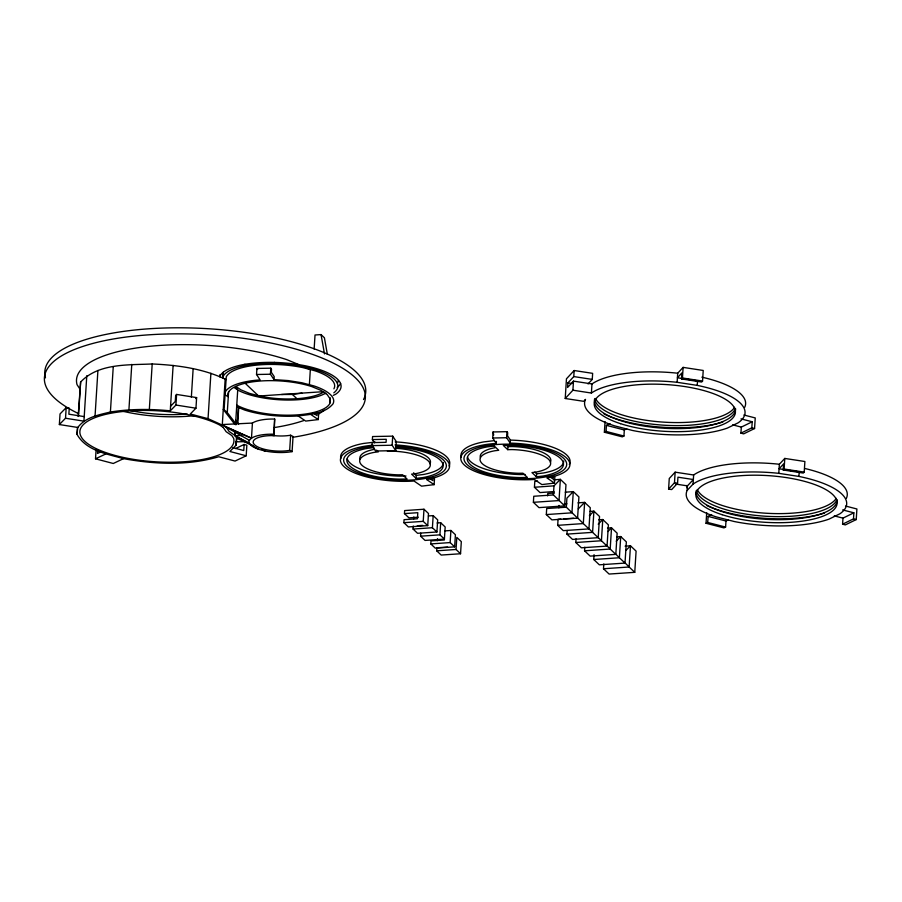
<?xml version="1.0" encoding="UTF-8"?>
<svg xmlns="http://www.w3.org/2000/svg" width="902" height="902" viewBox="0 0 902 902"><rect width="100%" height="100%" fill="white"/><g stroke="black" fill="none" stroke-linecap="round" stroke-linejoin="round"><path stroke-width="1.35" d="M78.136 416.453L80.628 382.02C98.521 363.066 128.174 365.141 152.19 363.968C177.074 365.084 202.42 368.388 225.162 379.133L222.309 424.56L252.425 423.061A27.331 9.031 3.6 0 1 274.67 419.058L273.712 434.2A27.331 9.031 3.6 0 0 251.478 438.203L208.046 418.675L190.299 413.995L195.959 408.2L196.625 397.602L176.6 394.433L175.935 405.043L170.275 410.827C150.341 408.865 130.204 408.843 110.405 412.022C98.735 414.864 85.431 417.231 77.775 427.458L59.363 424.549L60.028 413.95L66.184 407.648L69.251 408.132L68.868 414.187L84.213 416.611M59.363 424.549L65.519 418.246L66.184 407.648M235.478 448.565L244.138 444.472L246.855 445.193L246.19 455.792L235.061 461.057L218.746 456.75C187.864 465.849 154.873 464.361 123.506 458.656C107.011 453.943 86.13 450.718 77.008 434.358L77.437 427.469M78.485 416.093L80.628 382.02M86.784 375.728L83.931 421.155L65.519 418.246M95.06 415.901L97.912 370.463M123.506 458.656L113.269 463.493L95.522 458.814L96.108 449.534M97.743 449.827L97.517 453.458L101.171 451.733M110.405 412.022L113.257 366.595M128.918 409.812L131.771 364.374M149.337 409.395L152.19 363.968M170.275 410.827L173.128 365.389M191.348 397.184L193.152 368.557M208.046 418.675L210.899 373.248M220.009 374.522L219.862 376.946L219.964 376.044A61.099 20.194 3.6 0 1 244.758 364.307C264.895 361.116 285.494 361.995 305.474 365.806A61.099 20.194 3.6 0 1 335.555 394.309L333.3 395.369M223.301 372.143L222.929 378.209L223.121 376.393A57.886 19.134 3.6 0 1 246.618 365.287C265.695 362.254 285.212 363.089 304.143 366.697A57.886 19.134 3.6 0 1 333.819 392.844M224.057 409.97L226.289 376.754A54.661 18.063 3.6 0 1 302.801 367.588L314.877 370.778A54.661 18.063 3.6 0 1 333.909 388.807M228.612 391.536L227.304 412.18L223.256 409.418L234.531 423.951M253.417 445.768L236.798 438.293L234.858 435.384L235.118 431.257M235.557 424.368L237.722 389.946L235.659 386.857M235.354 433.118L235.185 435.88L258.897 449.354L264.929 450.955A27.331 9.031 3.6 0 0 292.101 451.62L293.049 436.478L290.636 435.215A23.148 7.656 3.6 0 1 271.028 435.249M235.884 424.865L236.144 420.727L238.692 424.041M246.19 455.792L229.875 451.485L236.031 445.193L236.459 438.304M237.361 422.564L238.32 407.422L236.764 405.099L237.282 405.449A51.448 17.003 3.6 0 0 290.624 415.168A51.448 17.003 3.6 0 0 329.782 403.6L330.279 399.18L327.279 394.681L321.011 390.397L311.878 386.631A51.448 17.003 3.6 0 0 255.108 381.523A51.448 17.003 3.6 0 0 228.014 396.666L225.015 394.828L225.342 391.896A54.661 18.063 3.6 0 1 260.114 379.9L256.529 374.499L256.912 368.444L270.792 368.174L271.513 369.245L271.322 372.278L274.197 376.585L274.005 379.618L288.234 380.588L301.854 382.741L313.919 385.921A54.661 18.063 3.6 0 1 332.951 403.949C324.585 413.939 310.141 414.334 298.179 415.957A54.661 18.063 3.6 0 1 244.363 409.925L238.32 407.422M238.782 406.622L237.745 423.139L235.817 420.242M244.138 444.472L243.754 450.538L232.874 447.663M251.478 438.203L225.669 426.86L249.38 440.345L251.478 438.203L252.425 423.061M274.005 379.618L270.42 374.229L270.792 368.174M292.101 451.62L289.677 450.357A23.148 7.656 3.6 0 1 254.623 444.821A23.148 7.656 3.6 0 1 274.107 435.61L274.67 419.058M289.677 450.357L290.636 435.215M309.386 384.726L310.333 369.583L303.715 366.629M314.144 349.006L315.023 334.992L321.044 334.586L324.404 337.765L327.358 354.317M298.179 415.957L305.688 421.076L318.271 419.577L318.654 413.511L317.154 412.485L316.963 415.518L312.96 412.789M329.828 403.228L330.177 397.726M371.985 445.633L372.176 442.611L386.067 442.33L386.259 439.297L372.379 439.578L372.571 436.545L392.708 436.151L396.294 441.54L395.719 450.617L375.57 451.023L371.985 445.633L392.133 445.227L395.719 450.617M392.133 445.227L392.708 436.151M403.882 522.686L404.073 519.665L417.423 518.763L417.806 512.697L404.457 513.599L404.637 510.577L423.985 509.235L428.495 513.509L427.728 525.629L408.358 526.937L403.882 522.686L423.23 521.356L427.728 525.629M396.046 447.088A48.234 15.943 3.6 0 1 441.022 460.888A48.234 15.943 3.6 0 1 422.891 477.575L416.07 478.387L416.262 475.365L413.578 472.817M428.382 515.955L433.174 515.606L437.684 519.879L436.918 531.988L417.547 533.296L413.071 529.057L413.263 526.024M413.702 518.954L413.826 516.936M420.569 536.183L439.917 534.841L444.427 539.114L425.045 540.422L420.569 536.183L420.76 533.15M423.23 521.356L423.985 509.235M430.198 477.902L433.005 477.564L432.813 480.586L429.803 478.545M373.033 445.193A54.661 18.063 3.6 0 0 344.417 466.965A54.661 18.063 3.6 0 0 414.018 481.025L421.538 486.155L434.121 484.645L434.505 478.59L433.005 477.564M444.923 530.895L450.91 530.466L455.409 534.728L454.653 546.849L435.271 548.157L430.795 543.917L430.987 540.884L444.348 539.982L445.182 526.993L440.683 522.732L437.087 522.991M436.918 531.988L432.408 527.726L433.174 515.606M460.55 553.749L456.04 549.476L456.807 537.366L461.317 541.64L460.55 553.749L441.179 555.057L436.703 550.818L436.884 547.785M437.335 540.715L437.459 538.697M439.917 534.841L440.683 522.732M454.653 546.849L450.143 542.576L450.91 530.466M550.164 476.978L553.163 479.03L553.354 475.997L554.854 477.023L554.471 483.077L541.888 484.588L534.379 479.458A54.661 18.063 3.6 0 1 464.203 464.88A54.661 18.063 3.6 0 1 496.314 443.401L492.729 438.011L493.112 431.957L506.992 431.675L507.713 432.757L507.522 435.779L510.397 440.097A54.661 18.063 3.6 0 1 569.342 464.429M493.698 435.046L493.112 431.957M496.314 443.401L496.438 441.382M554.471 483.077L546.962 477.959A54.661 18.063 3.6 0 0 566.49 457.979A54.661 18.063 3.6 0 0 510.205 443.119L506.62 437.729L506.992 431.675M507.77 449.67L503.293 445.43L510.803 445.272A48.234 15.943 3.6 0 1 560.469 458.385A48.234 15.943 3.6 0 1 543.241 476.008L536.431 476.82L531.954 472.58L535.799 472.118A35.37 11.692 3.6 0 0 548.439 459.197A35.37 11.692 3.6 0 0 512.02 449.579L507.77 449.67L507.961 446.637L506.169 444.945M510.205 443.119L510.397 440.097M564.641 505.887L538.979 507.623L533.386 502.313L533.758 496.258L553.411 494.939L564.641 505.887L565.971 484.69L560.345 479.357L553.625 479.841M553.997 491.556L540.027 492.571L534.435 487.26L534.818 481.206L537.502 481.014M536.431 476.82L536.622 473.798L534.83 472.096M577.573 518.143L551.911 519.879L546.319 514.568L546.702 508.514L566.343 507.195L577.573 518.143L578.915 496.946L573.289 491.613L565.227 492.199M547.604 495.886L547.751 493.462L554.471 492.977M553.411 494.939L553.986 485.851L560.345 479.357L559.014 500.565L533.386 502.313M565.227 398.492L572.917 390.205L591.408 393.046A80.391 26.575 3.6 0 1 677.131 382.301L697.235 385.38A80.391 26.575 3.6 0 1 738.219 422.779L727.328 428.1A80.391 26.575 3.6 0 1 632.381 430.446L614.487 425.823A80.391 26.575 3.6 0 1 585.511 399.383L583.707 401.322L565.227 398.492L566.456 378.806L574.157 370.519L592.648 373.349L592.264 379.404L588.048 383.936M577.934 502.865L584.643 502.38L590.28 507.713L588.938 528.91L563.276 530.647L557.684 525.336L558.067 519.281L560.875 519.09M558.89 507.86L559.037 505.436M574.157 370.519L573.785 376.574L567.888 382.922L567.595 387.465L573.492 381.129L591.971 383.959A80.391 26.575 3.6 0 1 677.706 373.214L683.118 367.385L703.222 370.463L702.557 381.061L701.655 382.042L681.551 378.953L681.935 372.898L677.413 377.758L684.122 378.784M572.917 390.205L573.492 381.129M566.343 507.195L566.918 498.107L573.289 491.613L571.947 512.821L546.319 514.568M589.885 511.445L593.911 511.152L599.537 516.485L598.206 537.693L572.544 539.419L566.941 534.119L567.178 530.477M598.736 519.834L602.761 519.541L608.388 524.874L607.057 546.082L581.395 547.807L575.803 542.508L576.028 538.866M591.408 393.046L591.971 383.959M607.497 528.132L611.522 527.839L617.148 533.172L615.818 554.38L590.156 556.106L584.552 550.806L584.789 547.164M616.686 536.848L620.723 536.555L626.349 541.888L625.007 563.085L599.345 564.821L593.753 559.511L594.057 554.662M626.71 428.811L624.319 429.972L623.947 436.038L622.267 436.85L604.374 432.238L605.05 421.629M604.374 432.238L606.043 431.415L606.426 425.361L610.011 423.613M625.097 546.184L630.464 545.789L636.09 551.122L634.76 572.33L609.098 574.055L603.506 568.756L603.81 563.908M687.166 490.417L693.063 484.081A80.391 26.575 3.6 0 1 778.787 473.336L798.901 476.425A80.391 26.575 3.6 0 1 839.875 513.813L828.983 519.146A80.391 26.575 3.6 0 1 734.048 521.48L716.154 516.869A80.391 26.575 3.6 0 1 687.166 490.417L687.459 485.874L693.345 479.537L677.943 477.181L677.56 483.235L671.674 489.572L668.596 489.109L669.261 478.5L675.147 472.163L693.638 474.993A80.391 26.575 3.6 0 1 779.362 464.248L784.785 458.43L804.888 461.508L804.212 472.107L803.31 473.076L783.207 469.998L783.59 463.944L779.08 468.792L785.777 469.818M677.131 382.301L677.706 373.214M668.596 489.109L674.482 482.762L675.147 472.163M681.551 378.953L682.453 377.983L683.118 367.385M697.235 385.38L697.517 380.836M693.063 484.081L693.638 474.993M728.365 519.856L725.986 521.018L725.603 527.072L723.934 527.895L706.041 523.273L706.706 512.674M706.041 523.273L707.709 522.461L708.093 516.406L711.667 514.659M740.937 433.152L741.32 427.097L752.212 421.764L751.828 427.83L740.937 433.152L743.676 433.862L754.568 428.529L755.245 417.93L743.846 414.999M778.787 473.336L779.362 464.248M783.207 469.998L784.109 469.029L784.785 458.43M798.901 476.425L799.183 471.881M842.592 524.197L842.975 518.131L853.867 512.81L853.495 518.864L842.592 524.197L845.343 524.896L856.235 519.575L856.9 508.976L845.512 506.033M77.008 434.358L77.775 427.458M222.952 375.311L223.189 373.202M236.031 445.193L236.798 438.293M176.6 394.433L175.653 395.403L175.27 401.458L170.557 406.283M195.678 398.56L196.625 397.602M578.283 508.875L584.643 502.38L583.312 523.577L588.938 528.91M589.367 515.797L593.911 511.152L592.58 532.36L598.206 537.693M598.218 524.186L602.761 519.541L601.431 540.749L607.057 546.082M607.88 531.549L611.522 527.839L610.192 549.047L615.818 554.38M616.167 541.189L620.723 536.555L619.381 557.752L625.007 563.085M625.92 550.434L630.464 545.789L629.134 566.997L634.76 572.33M95.522 458.814L105.759 453.965M301.945 393.125L292.406 394.445L281.537 394.501M312.96 412.992L315.756 412.654M375.074 442.07L363.562 443.446A54.661 18.063 3.6 0 0 340.855 458.633M373.913 447.606L367.091 448.418A48.234 15.943 3.6 0 0 349.863 466.041A48.234 15.943 3.6 0 0 399.53 479.154L407.05 478.996L402.574 474.756L398.323 474.847A35.37 11.692 3.6 0 1 361.894 465.229A35.37 11.692 3.6 0 1 374.533 452.308L378.389 451.846L376.596 450.143M494.364 440.627L483.912 441.879A54.661 18.063 3.6 0 0 461.204 457.066M416.262 475.365L423.083 474.542A48.234 15.943 3.6 0 0 443.333 462.546M536.622 473.798L543.432 472.986A48.234 15.943 3.6 0 0 563.682 460.978M534.435 487.26L553.986 485.851M564.133 504.015L566.93 503.812M413.071 529.057L432.408 527.726M557.684 525.336L583.312 523.577L577.708 517.962M566.941 534.119L592.58 532.36L587.912 527.67M430.795 543.917L450.143 542.576M436.703 550.818L456.04 549.476M575.803 542.508L601.431 540.749L597.699 536.994M584.552 550.806L610.192 549.047L606.448 545.293M593.753 559.511L619.381 557.752L615.649 554.008M603.506 568.756L629.134 566.997L624.466 562.307M322.736 391.716L258.649 396.034L244.543 382.685M241.871 435.429L235.185 435.88L248.817 442.781M418.28 517.218L408.933 517.849L404.457 513.599M417.265 525.753L422.61 525.392M563.671 518.898L573.503 518.244M438.225 547.694L447.572 547.063M256.529 374.499L270.42 374.229M492.729 438.011L506.62 437.729M507.961 446.637L512.212 446.558A35.37 11.692 3.6 0 1 550.355 462.309M387.409 451.237L391.66 451.147A35.37 11.692 3.6 0 1 428.089 460.764A35.37 11.692 3.6 0 1 415.45 473.685L411.594 474.148L416.07 478.387M405.99 475.997L399.721 476.121A48.234 15.943 3.6 0 1 347.247 458.791M525.088 474.452L520.071 474.553A48.234 15.943 3.6 0 1 467.597 457.224M682.453 377.983L702.557 381.061M686.794 379.19L690.819 379.81M693.503 380.216L696.186 380.633M573.785 376.574L592.264 379.404M567.888 382.922L571.845 383.53M784.109 469.029L804.212 472.107M789.802 470.438L792.486 470.855M795.158 471.261L797.842 471.667M674.482 482.762L677.56 483.235M675.902 484.103L687.459 485.874M175.935 405.043L195.959 408.2M740.993 418.878L752.212 421.764M751.828 427.83L754.568 428.529M732.593 424.842L741.32 427.097M606.426 425.361L624.319 429.972M606.043 431.415L623.947 436.038M842.66 509.923L853.867 512.81M853.495 518.864L856.235 519.575M834.26 515.888L842.975 518.131M708.093 516.406L725.986 521.018M707.709 522.461L725.603 527.072M258.299 395.719L249.414 393.362L240.857 389.833L235.952 386.484M259.348 395.989L260.058 396.181A48.234 15.943 3.6 0 0 323.886 391.874M299.385 364.848L286.712 359.616A128.625 42.518 3.6 0 0 144.782 346.842A128.625 42.518 3.6 0 0 77.053 384.703L79.861 388.92M244.758 364.307L246.618 365.287M434.121 484.645L426.612 479.514A54.661 18.063 3.6 0 0 446.986 460.415A54.661 18.063 3.6 0 0 395.02 444.9M310.762 414.446L318.271 419.577M225.162 379.133L225.962 379.674M234.261 387.589L238.241 390.307A51.448 17.003 3.6 0 0 325.825 393.092M222.309 424.56L226.357 427.322L229.108 431.46L234.858 435.384M292.406 394.445L296.893 398.684M226.627 411.718L235.997 423.85M372.379 439.578L374.533 442.814M256.912 368.444L257.634 369.527M274.355 362.322L274.648 363.393M273.712 434.2L274.107 435.61M321.044 334.586L324.495 353.9M78.621 413.635A160.781 53.139 3.6 0 1 109.458 339.693A160.781 53.139 3.6 0 1 336.615 364.814A160.781 53.139 3.6 0 1 292.778 437.312M245.694 441.619A160.781 53.139 3.6 0 1 235.749 441.822M45.483 377.859A160.781 53.139 3.6 0 1 211.124 328.914A160.781 53.139 3.6 0 1 363.529 399.53M324.258 410.218A128.625 42.518 3.6 0 1 318.474 414.063M303.827 420.535A128.625 42.518 3.6 0 1 274.253 427.571M195.125 415.574A77.177 25.504 3.6 0 1 122.187 411.087M187.233 414.007A70.739 23.384 3.6 0 1 130.373 410.545M258.897 449.354A27.331 9.031 3.6 0 1 249.38 440.345M338.216 380.655A57.886 19.134 3.6 0 1 337.449 383.102M340.618 383.463A61.099 20.194 3.6 0 1 337.179 387.353M480.383 457.539A35.37 11.692 3.6 0 1 495.074 447.708M837.281 499.809A70.739 23.384 3.6 0 1 765.02 519.248A70.739 23.384 3.6 0 1 696.13 490.812M836.639 500.396A70.739 23.384 3.6 0 1 765.212 516.215A70.739 23.384 3.6 0 1 696.637 491.477M836.289 498.344A70.739 23.384 3.6 0 1 765.403 513.193A70.739 23.384 3.6 0 1 697.223 489.482M824.507 513.069A77.177 25.504 3.6 0 1 706.875 505.571M687.256 488.253A80.391 26.575 3.6 0 1 686.794 485.445M804.843 468.499A80.391 26.575 3.6 0 1 846.335 498.389M735.615 408.764A70.739 23.384 3.6 0 1 661.504 428.078A70.739 23.384 3.6 0 1 594.745 398.56M722.852 422.023A77.177 25.504 3.6 0 1 604.092 413.995M734.972 409.361A70.739 23.384 3.6 0 1 663.545 425.18A70.739 23.384 3.6 0 1 594.982 400.432M734.623 407.298A70.739 23.384 3.6 0 1 663.737 422.147A70.739 23.384 3.6 0 1 595.568 398.436M701.846 377.16A80.391 26.575 3.6 0 1 744.68 407.354M395.211 441.867A54.661 18.063 3.6 0 1 448.993 465.996M395.516 445.994A51.448 17.003 3.6 0 1 442.634 472.028A51.448 17.003 3.6 0 1 359.797 473.426A51.448 17.003 3.6 0 1 372.966 446.377M360.033 459.107A35.37 11.692 3.6 0 1 374.725 449.275M395.809 448.294A35.37 11.692 3.6 0 1 429.995 463.865M494.262 446.039L487.452 446.851A48.234 15.943 3.6 0 0 470.213 464.474A48.234 15.943 3.6 0 0 519.879 477.586L527.399 477.429L522.923 473.189L518.673 473.279A35.37 11.692 3.6 0 1 482.254 463.662A35.37 11.692 3.6 0 1 494.882 450.741L498.738 450.278L494.262 446.039M264.929 450.955L262.369 449.805L264.929 450.955M223.346 427.525L219.693 425.034A77.177 25.504 3.6 0 0 93.481 418.269A77.177 25.504 3.6 0 0 137.487 459.964A77.177 25.504 3.6 0 0 233.595 438.214L231.848 435.587L226.098 431.663L223.346 427.525M482.615 472.727A51.448 17.003 3.6 0 0 565.982 467.101A51.448 17.003 3.6 0 0 497.43 444.46A51.448 17.003 3.6 0 0 482.615 472.727M722.186 514.715A70.739 23.384 3.6 0 0 836.255 506.462A70.739 23.384 3.6 0 0 740.97 475.681A70.739 23.384 3.6 0 0 722.186 514.715M620.531 423.669A70.739 23.384 3.6 0 0 734.589 415.416A70.739 23.384 3.6 0 0 639.304 384.635A70.739 23.384 3.6 0 0 620.531 423.669"/></g></svg>
